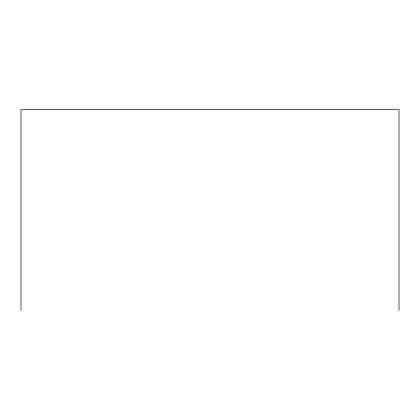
<?xml version="1.0" encoding="UTF-8"?>
<svg xmlns="http://www.w3.org/2000/svg" width="420" height="420" viewBox="0 0 420 420"><rect width="100%" height="100%" fill="white"/><g stroke="black" fill="none" stroke-linecap="round" stroke-linejoin="round"><path stroke-width="0.63" d="M399 310.391L399 109.61L21 109.61L21 310.391"/></g></svg>
